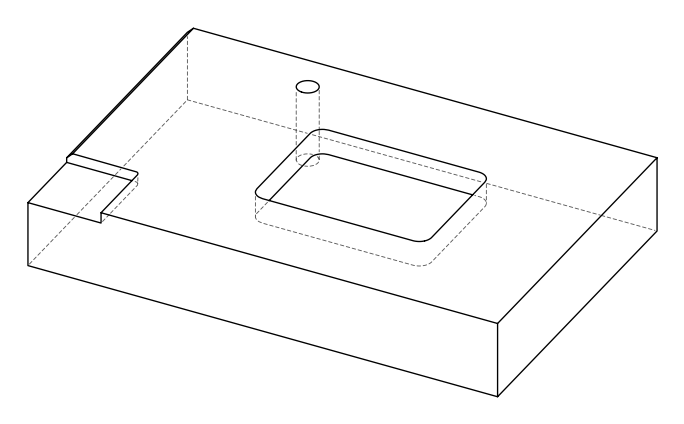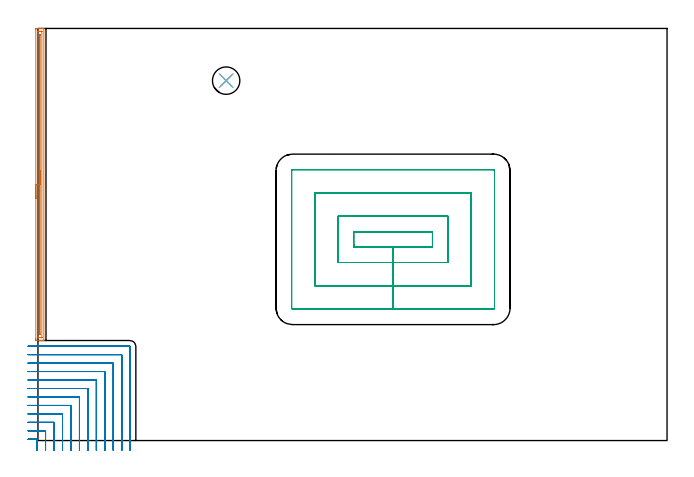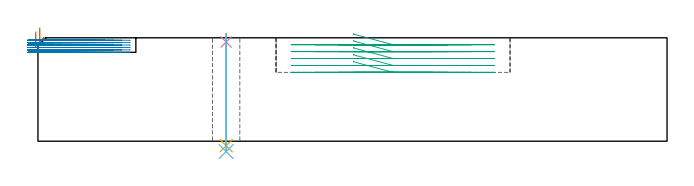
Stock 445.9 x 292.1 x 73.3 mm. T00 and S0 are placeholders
(PLAN: 6 operations, 5 tool changes, 32.2 min)
(1 AREA_MILL | FG_CHAMFER_SURFACE | UGT0205_001 | 5.45 min | 3650 mm3)
(2 MILL_CORNER_NOTCH_RECTANGULAR | CORNER_NOTCH_RECTANGULAR | NXT0201_009 | Follow Part, ap 2, ae 75% | 13.04 min | 50586 mm3)
(3 MILL_RECTANGULAR_POCKET | POCKET_RECTANGULAR_STRAIGHT | UGT0201_105 | Follow Part, ap 5.5, ae 75% | 13 min | 487909 mm3)
(4 SPOT_DRILL | STEP1HOLE | NXT0321_9005460120000 | 0.05 min | 197 mm3)
(5 DRILL_THROUGH_HOLE_INTO_CENTER | STEP1HOLE | NXT0301_065 | 0.32 min | 4901 mm3)
(6 DRILL_TO_ENLARGE_THROUGH_HOLE | STEP1HOLE | UGT0301_261 | 0.33 min | 16549 mm3)
(TOOL UGT0205_001 | Chamfer Mill 20 x 3 x 45 deg. | D20 FL50 Z2)
(TOOL NXT0201_009 | ENDMILL 8mm [2P460-0800-NA 1630] | D8 FL26 Z6)
(TOOL UGT0201_105 | End Mill 22 mm | D22 FL25 Z2)
(TOOL NXT0321_9005460120000 | NC Spot Drill, 142deg, 12mm, Carbide, Uncoated | D12 PA142 FL30 Z2)
(TOOL NXT0301_065 | Carbide Drill 9.4mm [860.1-0940-075A1-MM 2214] | D9.4 PA140 FL98 Z2)
(TOOL UGT0301_261 | Twist Drill 19.4 mm | D19.4 PA118 FL140 Z2)
(OP 1 AREA_MILL)
G17 G21 G94 G90
T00 M6
G54
G17 G0 G90 X-1.5 Y171.5 S1061 M3
G43 Z83.3 H0
Z77.6
G94 G1 Y171.538 Z76.728 F250.
Y171.652 Z75.863
Y171.841 Z75.012
Y172.103 Z74.18
Y172.437 Z73.374
Y172.84 Z72.6
Y173.308 Z71.864
Y173.84 Z71.172
Y174.429 Z70.529
Y175.072 Z69.94
Y175.764 Z69.408
Y176.5 Z68.94
Y177.274 Z68.537
Y178.08 Z68.203
Y178.912 Z67.941
Y179.764 Z67.752
Y180.628 Z67.638
Y181.5 Z67.6
X-1.499 Y291.472 Z67.601
X-1.493 Y292.083 Z67.603
X-1.491 Y292.093 Z67.605
X-0.883 Y292.1 Z68.213
X0.903 Z69.998
X2.328 Z71.424
X2.69 Z71.785
X3.414 Z72.514
X3.7 Z72.8
X4.133 Y292.093 Z73.225
X4.197 Y292.09 Z73.288
X4.2 Y291.919 Z73.3
Y71.081
X4.197 Y70.91 Z73.288
X4.133 Y70.907 Z73.225
X3.7 Y70.9 Z72.8
X3.414 Z72.513
X2.69 Z71.785
X1.435 Z70.532
X0.01 Z69.106
X-1.14 Y70.902 Z67.957
X-1.491 Y70.907 Z67.605
X-1.493 Y70.917 Z67.603
X-1.499 Y71.528 Z67.601
X-1.5 Y72.146 Z67.6
Y181.5
X-0.086 Z69.014
Y289.779
X-0.084 Y289.875 Z69.016
X-0.079 Y290.066 Z69.021
X-0.075 Y290.092 Z69.025
X-0.067 Y290.095 Z69.033
X-0.042 Y290.098 Z69.058
X0.01 Y290.1 Z69.11
X0.487 Z69.587
X1.381 Z70.481
X2.274 Z71.374
X2.69 Y290.097 Z71.79
X2.749 Y290.094 Z71.849
X2.779 Y290.09 Z71.879
X2.782 Y289.971 Z71.882
X2.785 Y289.78 Z71.885
X2.786 Y73.221 Z71.886
X2.784 Y73.125 Z71.884
X2.779 Y72.934 Z71.879
X2.775 Y72.908 Z71.875
X2.767 Y72.905 Z71.867
X2.742 Y72.902 Z71.842
X2.69 Y72.9 Z71.79
X2.213 Z71.313
X1.319 Z70.419
X0.426 Z69.526
X0.01 Y72.903 Z69.11
X-0.049 Y72.906 Z69.051
X-0.079 Y72.91 Z69.021
X-0.082 Y73.029 Z69.018
X-0.085 Y73.22 Z69.015
X-0.086 Y181.5 Z69.014
X1.328 Z70.428
Y287.001
X1.329 Y287.469 Z70.429
X1.333 Y287.895 Z70.433
X1.335 Y287.937 Z70.435
X1.349 Y288.041 Z70.449
X1.364 Y287.895 Z70.464
X1.371 Y287.47 Z70.471
Y287.427
Y75.53
X1.367 Y75.105 Z70.467
X1.365 Y75.063 Z70.465
X1.351 Y74.959 Z70.451
X1.335 Y75.105 Z70.435
X1.332 Y75.148 Z70.432
X1.329 Y75.572 Z70.429
X1.328 Y181.5 Z70.428
Y182.372 Z70.466
Y183.236 Z70.58
Y184.088 Z70.769
Y184.92 Z71.031
Y185.726 Z71.365
Y186.5 Z71.768
Y187.236 Z72.237
Y187.928 Z72.768
Y188.571 Z73.357
Y189.16 Z74.001
Y189.692 Z74.693
Y190.16 Z75.428
Y190.563 Z76.202
Y190.897 Z77.008
Y191.159 Z77.84
Y191.348 Z78.692
Y191.462 Z79.557
Y191.5 Z80.428
G0 Z83.3
M5
M2
(OP 2 MILL_CORNER_NOTCH_RECTANGULAR)
G17 G21 G94 G90
T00 M6
G54
G17 G0 G90 X-0.6 Y-6.955 S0 M3
G43 Z83.3 H1
Z71.583
G94 G1 Y-3.955 F250.
Y0.505 F500.
G3 X-0.995 Y0.9 R0.4
G1 X-3.773
X-4.
X-7. Y0.911 F250.
G0 Z83.3
X5.4 Y-7.
Z71.583
G1 Y-4.
Y6.505 F500.
G3 X5.005 Y6.9 R0.4
G1 X-3.773
X-4.
X-7. Y6.912 F250.
G0 Z83.3
X11.4 Y-7.
Z71.583
G1 Y-4.
Y12.504 F500.
G3 X11.004 Y12.9 R0.4
G1 X-3.773
X-4.
X-7. Y12.913 F250.
G0 Z83.3
X17.4 Y-7.
Z71.583
G1 Y-4.
Y18.504 F500.
G3 X17.004 Y18.9 R0.4
G1 X-3.773
X-4. Y18.901
X-7. Y18.915 F250.
G0 Z83.3
X23.4 Y-7.
Z71.583
G1 Y-4.
Y24.504 F500.
G3 X23.004 Y24.9 R0.4
G1 X-3.773
X-4. Y24.901
X-7. Y24.917 F250.
G0 Z83.3
X29.4 Y-7.
Z71.583
G1 Y-4.
Y30.504 F500.
G3 X29.004 Y30.9 R0.4
G1 X-3.773
X-4. Y30.901
X-7. Y30.92 F250.
G0 Z83.3
X35.4 Y-7.
Z71.583
G1 Y-4.
Y36.504 F500.
G3 X35.004 Y36.9 R0.4
G1 X-3.773
X-4. Y36.901
X-7. Y36.924 F250.
G0 Z83.3
X41.4 Y-7.
Z71.583
G1 Y-4.
Y42.503 F500.
G3 X41.003 Y42.9 R0.4
G1 X-3.773
G2 X-4. Y42.901 R24.
G1 X-7. Y42.929 F250.
G0 Z83.3
X47.4 Y-7.
Z71.583
G1 Y-4.
Y48.503 F500.
G3 X47.003 Y48.9 R0.4
G1 X-3.773
G2 X-4. Y48.901 R18.
G1 X-7. Y48.939 F250.
G0 Z83.3
X53.4 Y-7.
Z71.583
G1 Y-4.
Y54.503 F500.
G3 X53.003 Y54.9 R0.4
G1 X-3.773
G2 X-4. Y54.902 R12.
G1 X-6.999 Y54.959 F250.
G0 Z83.3
X59.4 Y-7.
Z71.583
G1 Y-4.
Y60.503 F500.
G3 X59.003 Y60.9 R0.4
G1 X-3.773
G2 X-4. Y60.904 R6.
G1 X-6.998 Y61.018 F250.
G0 Z83.3
X65.4 Y-7.
Z71.583
G1 Y-4.
Y66.503 F500.
G3 X65.003 Y66.9 R0.4
G1 X-3.773
X-6.773 F250.
G0 Z83.3
X-0.6 Y-6.955
Z69.867
G1 Y-3.955
Y0.505 F500.
G3 X-0.995 Y0.9 R0.4
G1 X-4.
X-7. F250.
G0 Z83.3
X5.4 Y-7.
Z69.867
G1 Y-4.
Y6.505 F500.
G3 X5.005 Y6.9 R0.4
G1 X-4.
X-7. F250.
G0 Z83.3
X11.4 Y-7.
Z69.867
G1 Y-4.
Y12.504 F500.
G3 X11.004 Y12.9 R0.4
G1 X-4.
X-7. F250.
G0 Z83.3
X17.4 Y-7.
Z69.867
G1 Y-4.
Y18.504 F500.
G3 X17.004 Y18.9 R0.4
G1 X-4.
X-7. F250.
G0 Z83.3
X23.4 Y-7.
Z69.867
G1 Y-4.
Y24.504 F500.
G3 X23.004 Y24.9 R0.4
G1 X-4.
X-7. F250.
G0 Z83.3
X29.4 Y-7.
Z69.867
G1 Y-4.
Y30.504 F500.
G3 X29.004 Y30.9 R0.4
G1 X-4.
X-7. F250.
G0 Z83.3
X35.4 Y-7.
Z69.867
G1 Y-4.
Y36.504 F500.
G3 X35.004 Y36.9 R0.4
G1 X-4.
X-7. F250.
G0 Z83.3
X41.4 Y-7.
Z69.867
G1 Y-4.
Y42.503 F500.
G3 X41.003 Y42.9 R0.4
G1 X-4.
X-7. F250.
G0 Z83.3
X47.4 Y-7.
Z69.867
G1 Y-4.
Y48.503 F500.
G3 X47.003 Y48.9 R0.4
G1 X-4.
X-7. F250.
G0 Z83.3
X53.4 Y-7.
Z69.867
G1 Y-4.
Y54.503 F500.
G3 X53.003 Y54.9 R0.4
G1 X-4.
X-7. F250.
G0 Z83.3
X59.4 Y-7.
Z69.867
G1 Y-4.
Y60.503 F500.
G3 X59.003 Y60.9 R0.4
G1 X-4.
X-7. F250.
G0 Z83.3
X65.4 Y-7.
Z69.867
G1 Y-4.
Y66.503 F500.
G3 X65.003 Y66.9 R0.4
G1 X-4.
X-7. F250.
G0 Z83.3
X-0.6 Y-6.955
Z68.15
G1 Y-3.955
Y0.505 F500.
G3 X-0.995 Y0.9 R0.4
G1 X-4.
X-7. F250.
G0 Z83.3
X5.4 Y-7.
Z68.15
G1 Y-4.
Y6.505 F500.
G3 X5.005 Y6.9 R0.4
G1 X-4.
X-7. F250.
G0 Z83.3
X11.4 Y-7.
Z68.15
G1 Y-4.
Y12.504 F500.
G3 X11.004 Y12.9 R0.4
G1 X-4.
X-7. F250.
G0 Z83.3
X17.4 Y-7.
Z68.15
G1 Y-4.
Y18.504 F500.
G3 X17.004 Y18.9 R0.4
G1 X-4.
X-7. F250.
G0 Z83.3
X23.4 Y-7.
Z68.15
G1 Y-4.
Y24.504 F500.
G3 X23.004 Y24.9 R0.4
G1 X-4.
X-7. F250.
G0 Z83.3
X29.4 Y-7.
Z68.15
G1 Y-4.
Y30.504 F500.
G3 X29.004 Y30.9 R0.4
G1 X-4.
X-7. F250.
G0 Z83.3
X35.4 Y-7.
Z68.15
G1 Y-4.
Y36.504 F500.
G3 X35.004 Y36.9 R0.4
G1 X-4.
X-7. F250.
G0 Z83.3
X41.4 Y-7.
Z68.15
G1 Y-4.
Y42.503 F500.
G3 X41.003 Y42.9 R0.4
G1 X-4.
X-7. F250.
G0 Z83.3
X47.4 Y-7.
Z68.15
G1 Y-4.
Y48.503 F500.
G3 X47.003 Y48.9 R0.4
G1 X-4.
X-7. F250.
G0 Z83.3
X53.4 Y-7.
Z68.15
G1 Y-4.
Y54.503 F500.
G3 X53.003 Y54.9 R0.4
G1 X-4.
X-7. F250.
G0 Z83.3
X59.4 Y-7.
Z68.15
G1 Y-4.
Y60.503 F500.
G3 X59.003 Y60.9 R0.4
G1 X-4.
X-7. F250.
G0 Z83.3
X65.4 Y-7.
Z68.15
G1 Y-4.
Y66.503 F500.
G3 X65.003 Y66.9 R0.4
G1 X-4.
X-7. F250.
G0 Z83.3
X-0.6 Y-6.955
Z66.433
G1 Y-3.955
Y0.505 F500.
G3 X-0.995 Y0.9 R0.4
G1 X-4.
X-7. F250.
G0 Z83.3
X5.4 Y-7.
Z66.433
G1 Y-4.
Y6.505 F500.
G3 X5.005 Y6.9 R0.4
G1 X-4.
X-7. F250.
G0 Z83.3
X11.4 Y-7.
Z66.433
G1 Y-4.
Y12.504 F500.
G3 X11.004 Y12.9 R0.4
G1 X-4.
X-7. F250.
G0 Z83.3
X17.4 Y-7.
Z66.433
G1 Y-4.
Y18.504 F500.
G3 X17.004 Y18.9 R0.4
G1 X-4.
X-7. F250.
G0 Z83.3
X23.4 Y-7.
Z66.433
G1 Y-4.
Y24.504 F500.
G3 X23.004 Y24.9 R0.4
G1 X-4.
X-7. F250.
G0 Z83.3
X29.4 Y-7.
Z66.433
G1 Y-4.
Y30.504 F500.
G3 X29.004 Y30.9 R0.4
G1 X-4.
X-7. F250.
G0 Z83.3
X35.4 Y-7.
Z66.433
G1 Y-4.
Y36.504 F500.
G3 X35.004 Y36.9 R0.4
G1 X-4.
X-7. F250.
G0 Z83.3
X41.4 Y-7.
Z66.433
G1 Y-4.
Y42.503 F500.
G3 X41.003 Y42.9 R0.4
G1 X-4.
X-7. F250.
G0 Z83.3
X47.4 Y-7.
Z66.433
G1 Y-4.
Y48.503 F500.
G3 X47.003 Y48.9 R0.4
G1 X-4.
X-7. F250.
G0 Z83.3
X53.4 Y-7.
Z66.433
G1 Y-4.
Y54.503 F500.
G3 X53.003 Y54.9 R0.4
G1 X-4.
X-7. F250.
G0 Z83.3
X59.4 Y-7.
Z66.433
G1 Y-4.
Y60.503 F500.
G3 X59.003 Y60.9 R0.4
G1 X-4.
X-7. F250.
G0 Z83.3
X65.4 Y-7.
Z66.433
G1 Y-4.
Y66.503 F500.
G3 X65.003 Y66.9 R0.4
G1 X-4.
X-7. F250.
G0 Z83.3
X-0.6 Y-6.955
Z64.717
G1 Y-3.955
Y0.505 F500.
G3 X-0.995 Y0.9 R0.4
G1 X-4.
X-7. F250.
G0 Z83.3
X5.4 Y-7.
Z64.717
G1 Y-4.
Y6.505 F500.
G3 X5.005 Y6.9 R0.4
G1 X-4.
X-7. F250.
G0 Z83.3
X11.4 Y-7.
Z64.717
G1 Y-4.
Y12.504 F500.
G3 X11.004 Y12.9 R0.4
G1 X-4.
X-7. F250.
G0 Z83.3
X17.4 Y-7.
Z64.717
G1 Y-4.
Y18.504 F500.
G3 X17.004 Y18.9 R0.4
G1 X-4.
X-7. F250.
G0 Z83.3
X23.4 Y-7.
Z64.717
G1 Y-4.
Y24.504 F500.
G3 X23.004 Y24.9 R0.4
G1 X-4.
X-7. F250.
G0 Z83.3
X29.4 Y-7.
Z64.717
G1 Y-4.
Y30.504 F500.
G3 X29.004 Y30.9 R0.4
G1 X-4.
X-7. F250.
G0 Z83.3
X35.4 Y-7.
Z64.717
G1 Y-4.
Y36.504 F500.
G3 X35.004 Y36.9 R0.4
G1 X-4.
X-7. F250.
G0 Z83.3
X41.4 Y-7.
Z64.717
G1 Y-4.
Y42.503 F500.
G3 X41.003 Y42.9 R0.4
G1 X-4.
X-7. F250.
G0 Z83.3
X47.4 Y-7.
Z64.717
G1 Y-4.
Y48.503 F500.
G3 X47.003 Y48.9 R0.4
G1 X-4.
X-7. F250.
G0 Z83.3
X53.4 Y-7.
Z64.717
G1 Y-4.
Y54.503 F500.
G3 X53.003 Y54.9 R0.4
G1 X-4.
X-7. F250.
G0 Z83.3
X59.4 Y-7.
Z64.717
G1 Y-4.
Y60.503 F500.
G3 X59.003 Y60.9 R0.4
G1 X-4.
X-7. F250.
G0 Z83.3
X65.4 Y-7.
Z64.717
G1 Y-4.
Y66.503 F500.
G3 X65.003 Y66.9 R0.4
G1 X-4.
X-7. F250.
G0 Z83.3
X-0.6 Y-6.955
Z63.
G1 Y-3.955
Y0.505 F500.
G3 X-0.995 Y0.9 R0.4
G1 X-4.
X-7. F250.
G0 Z83.3
X5.4 Y-7.
Z63.
G1 Y-4.
Y6.505 F500.
G3 X5.005 Y6.9 R0.4
G1 X-4.
X-7. F250.
G0 Z83.3
X11.4 Y-7.
Z63.
G1 Y-4.
Y12.504 F500.
G3 X11.004 Y12.9 R0.4
G1 X-4.
X-7. F250.
G0 Z83.3
X17.4 Y-7.
Z63.
G1 Y-4.
Y18.504 F500.
G3 X17.004 Y18.9 R0.4
G1 X-4.
X-7. F250.
G0 Z83.3
X23.4 Y-7.
Z63.
G1 Y-4.
Y24.504 F500.
G3 X23.004 Y24.9 R0.4
G1 X-4.
X-7. F250.
G0 Z83.3
X29.4 Y-7.
Z63.
G1 Y-4.
Y30.504 F500.
G3 X29.004 Y30.9 R0.4
G1 X-4.
X-7. F250.
G0 Z83.3
X35.4 Y-7.
Z63.
G1 Y-4.
Y36.504 F500.
G3 X35.004 Y36.9 R0.4
G1 X-4.
X-7. F250.
G0 Z83.3
X41.4 Y-7.
Z63.
G1 Y-4.
Y42.503 F500.
G3 X41.003 Y42.9 R0.4
G1 X-4.
X-7. F250.
G0 Z83.3
X47.4 Y-7.
Z63.
G1 Y-4.
Y48.503 F500.
G3 X47.003 Y48.9 R0.4
G1 X-4.
X-7. F250.
G0 Z83.3
X53.4 Y-7.
Z63.
G1 Y-4.
Y54.503 F500.
G3 X53.003 Y54.9 R0.4
G1 X-4.
X-7. F250.
G0 Z83.3
X59.4 Y-7.
Z63.
G1 Y-4.
Y60.503 F500.
G3 X59.003 Y60.9 R0.4
G1 X-4.
X-7. F250.
G0 Z83.3
X65.4 Y-7.
Z63.
G1 Y-4.
Y66.503 F500.
G3 X65.003 Y66.9 R0.4
G1 X-4.
X-7. F250.
G0 Z83.3
M5
M2
(OP 3 MILL_RECTANGULAR_POCKET)
G17 G21 G94 G90
T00 M6
G54
G17 G0 G90 X223.8 Y138.783 S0 M3
G43 Z83.3 H0
Z76.3
G94 G1 Y137.2 Z75.876 F250.
X251.7 Z68.4
X279.6 F500.
Y148.
X223.8
Y137.2
X251.7
Y126.2
X290.6
Y159.
X212.8
Y126.2
X251.7
Y109.7
X307.1
Y175.5
X196.3
Y109.7
X251.7
Y93.2
X322.9
G3 X323.6 Y93.9 R0.7
G1 Y191.3
G3 X322.9 Y192. R0.7
G1 X180.5
G3 X179.8 Y191.3 R0.7
G1 Y93.9
G3 X180.5 Y93.2 R0.7
G1 X251.7
X252.7
G0 X223.8 Y138.783 Z71.4
G1 Y137.2 Z70.976 F250.
X251.7 Z63.5
X279.6 F500.
Y148.
X223.8
Y137.2
X251.7
Y126.2
X290.6
Y159.
X212.8
Y126.2
X251.7
Y109.7
X307.1
Y175.5
X196.3
Y109.7
X251.7
Y93.2
X322.9
G3 X323.6 Y93.9 R0.7
G1 Y191.3
G3 X322.9 Y192. R0.7
G1 X180.5
G3 X179.8 Y191.3 R0.7
G1 Y93.9
G3 X180.5 Y93.2 R0.7
G1 X251.7
X252.7
G0 X223.8 Y138.783 Z66.5
G1 Y137.2 Z66.076 F250.
X251.7 Z58.6
X279.6 F500.
Y148.
X223.8
Y137.2
X251.7
Y126.2
X290.6
Y159.
X212.8
Y126.2
X251.7
Y109.7
X307.1
Y175.5
X196.3
Y109.7
X251.7
Y93.2
X322.9
G3 X323.6 Y93.9 R0.7
G1 Y191.3
G3 X322.9 Y192. R0.7
G1 X180.5
G3 X179.8 Y191.3 R0.7
G1 Y93.9
G3 X180.5 Y93.2 R0.7
G1 X251.7
X252.7
G0 X223.8 Y138.783 Z61.6
G1 Y137.2 Z61.176 F250.
X251.7 Z53.7
X279.6 F500.
Y148.
X223.8
Y137.2
X251.7
Y126.2
X290.6
Y159.
X212.8
Y126.2
X251.7
Y109.7
X307.1
Y175.5
X196.3
Y109.7
X251.7
Y93.2
X322.9
G3 X323.6 Y93.9 R0.7
G1 Y191.3
G3 X322.9 Y192. R0.7
G1 X180.5
G3 X179.8 Y191.3 R0.7
G1 Y93.9
G3 X180.5 Y93.2 R0.7
G1 X251.7
X252.7
G0 X223.8 Y138.783 Z56.7
G1 Y137.2 Z56.276 F250.
X251.7 Z48.8
X279.6 F500.
Y148.
X223.8
Y137.2
X251.7
Y126.2
X290.6
Y159.
X212.8
Y126.2
X251.7
Y109.7
X307.1
Y175.5
X196.3
Y109.7
X251.7
Y93.2
X322.9
G3 X323.6 Y93.9 R0.7
G1 Y191.3
G3 X322.9 Y192. R0.7
G1 X180.5
G3 X179.8 Y191.3 R0.7
G1 Y93.9
G3 X180.5 Y93.2 R0.7
G1 X251.7
X252.7
G0 Z83.3
M5
M2
(OP 4 SPOT_DRILL)
G17 G21 G94 G90
T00 M6
G54
G17 G0 G90 X133.4 Y255.1 S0 M3
G43 Z83.3 H0
G94 G81 G98 Z70.3 F250. R76.3
G80
M5
M2
(OP 5 DRILL_THROUGH_HOLE_INTO_CENTER)
G17 G21 G94 G90
T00 M6
G54
G17 G0 G90 X133.4 Y255.1 S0 M3
G43 Z83.3 H1
G94 G73 G98 Z-3.211 F250. Q8.501 R75.3
G80
M5
M2
(OP 6 DRILL_TO_ENLARGE_THROUGH_HOLE)
G17 G21 G94 G90
T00 M6
G54
G17 G0 G90 X133.4 Y255.1 S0 M3
G43 Z83.3 H0
G94 G73 G98 Z-7.328 F250. Q16.126 R75.3
G80
M5
M2
